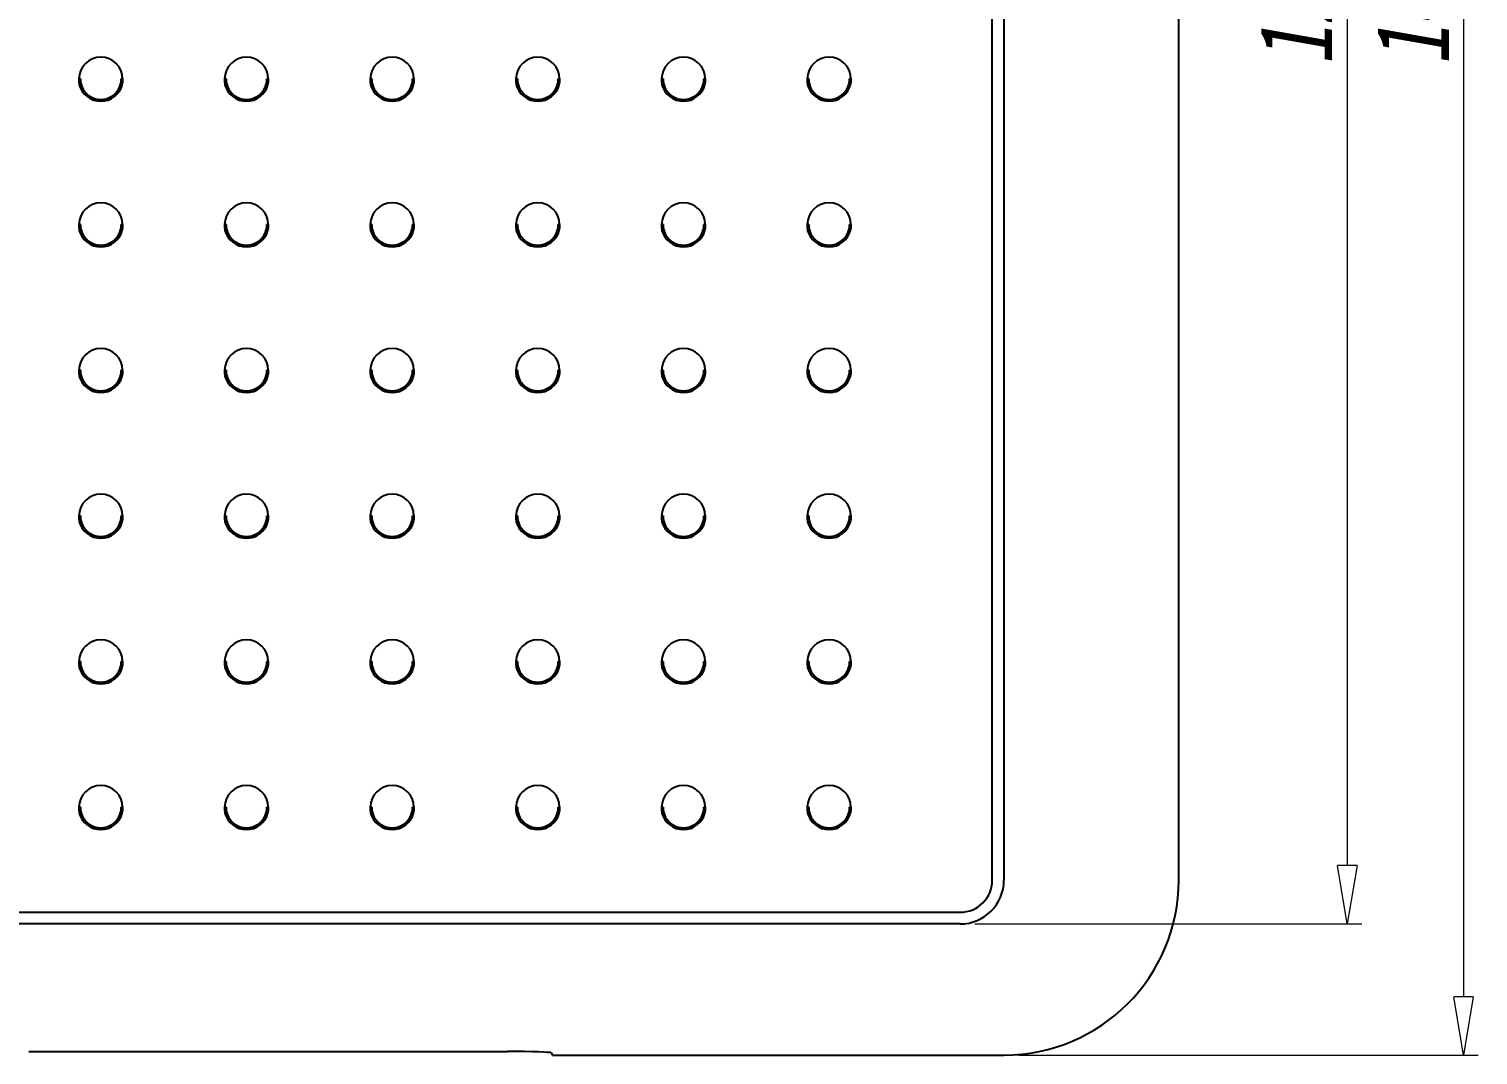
# Model space of a CAD drawing. Header units: millimetres. Extents: x 2151 to 2806, y 681 to 1136.
# Drawn here: x 2346.6 to 2446, y 954.4 to 1024.8 of the extents above; entities that cross this region are included whole.
import ezdxf

# ---------------------------------------------------------------- set-up
doc = ezdxf.new("R2010")
doc.units = ezdxf.units.MM
doc.layers.add('dim', color=82, linetype='Continuous', lineweight=9)
doc.styles.add('wuwei', font='SimSun.ttf', dxfattribs={"width": 0.8, "oblique": 10})
doc.dimstyles.new('wuwei', dxfattribs={"dimscale": 2, "dimtxt": 2.5, "dimasz": 1.5, "dimexe": 0.3, "dimexo": 0.3, "dimgap": 0.5, "dimtad": 1, "dimdsep": 46, "dimtxsty": 'wuwei', "dimblk": 'CLOSEDBLANK', "dimcen": 0, "dimclrd": 42, "dimclre": 40, "dimclrt": 74, "dimazin": 2, "dimtfac": 1, "dimtofl": 0, "dimtmove": 0, "dimatfit": 3, "dimfxl": 0, "dimlwd": 5, "dimlwe": 5, "dimarcsym": 0})

# ---------------------------------------------------------------- blocks, each defined once
blk = doc.blocks.new('_ClosedBlank')
at = {"color": 0, "linetype": 'ByBlock', "lineweight": -2}
for p, q in [((-1, 0.167), (0, 0)), ((-1, 0.167), (-1, -0.167)), ((0, 0), (-1, -0.167))]:
    blk.add_line(p, q, dxfattribs=at)
blk = doc.blocks.new('*D21')
at = {"layer": 'Defpoints', "color": 0}
for p in [(2413.494, 1098.39), (2413.502, 954.39), (2445.044, 954.39)]:
    blk.add_point(p, dxfattribs=at)
at = {"layer": 'dim', "color": 40, "lineweight": 5}
for p, q in [((2414.494, 1098.39), (2446.043, 1098.39)), ((2414.501, 954.39), (2446.043, 954.39))]:
    blk.add_line(p, q, dxfattribs=at)
at = {"layer": 'dim', "color": 42, "lineweight": 5}
blk.add_line((2445.044, 1094.39), (2445.044, 958.39), dxfattribs=at)
at = {"layer": 'dim', "color": 42, "lineweight": 5, "xscale": 4, "yscale": 4, "zscale": 4}
for p, rotation in [((2445.044, 1098.39), 90), ((2445.044, 954.39), 270)]:
    blk.add_blockref('_ClosedBlank', p, dxfattribs=dict(at, rotation=rotation))
at = {"layer": 'dim', "color": 74, "insert": (2441.544, 1026.39), "char_height": 5, "attachment_point": 5, "rotation": 90, "style": 'wuwei'}
blk.add_mtext('144', dxfattribs=at)
blk = doc.blocks.new('*D22')
at = {"layer": 'Defpoints', "color": 0}
for p in [(2410.494, 1089.39), (2410.494, 963.39), (2437.071, 963.39)]:
    blk.add_point(p, dxfattribs=at)
at = {"layer": 'dim', "color": 40, "lineweight": 5}
for p, q in [((2411.494, 1089.39), (2438.07, 1089.39)), ((2411.494, 963.39), (2438.07, 963.39))]:
    blk.add_line(p, q, dxfattribs=at)
at = {"layer": 'dim', "color": 42, "lineweight": 5}
blk.add_line((2437.071, 1085.39), (2437.071, 967.39), dxfattribs=at)
at = {"layer": 'dim', "color": 42, "lineweight": 5, "xscale": 4, "yscale": 4, "zscale": 4}
for p, rotation in [((2437.071, 1089.39), 90), ((2437.071, 963.39), 270)]:
    blk.add_blockref('_ClosedBlank', p, dxfattribs=dict(at, rotation=rotation))
at = {"layer": 'dim', "color": 74, "insert": (2433.571, 1026.39), "char_height": 5, "attachment_point": 5, "rotation": 90, "style": 'wuwei'}
blk.add_mtext('126', dxfattribs=at)

msp = doc.modelspace()

# ---------------------------------------------------------------- linework, layer by layer
at = {"color": 7, "linetype": 'Continuous'}
for p, q in [((2412.694, 966.39), (2412.694, 1086.39)), ((2413.494, 1086.39), (2413.494, 966.39)), ((2425.494, 966.382), (2425.494, 1086.397)), ((2350.095, 1021.414), (2349.995, 1021.414)), ((2350.064, 1021.39), (2350.064, 1020.903)), ((2350.126, 1021.003), (2350.126, 1020.766)), ((2352.994, 1021.414), (2352.894, 1021.414)), ((2353, 1021.409), (2353.005, 1021.403)), ((2360.095, 1021.414), (2359.995, 1021.414)), ((2360.064, 1021.39), (2360.064, 1020.903)), ((2360.126, 1021.003), (2360.126, 1020.766)), ((2362.994, 1021.414), (2362.894, 1021.414)), ((2363, 1021.409), (2363.005, 1021.403)), ((2370.095, 1021.414), (2369.995, 1021.414)), ((2370.064, 1021.39), (2370.064, 1020.903)), ((2370.126, 1021.003), (2370.126, 1020.766)), ((2372.994, 1021.414), (2372.894, 1021.414)), ((2373, 1021.409), (2373.005, 1021.403)), ((2380.095, 1021.414), (2379.995, 1021.414)), ((2380.064, 1021.39), (2380.064, 1020.903)), ((2380.126, 1021.003), (2380.126, 1020.766)), ((2382.994, 1021.414), (2382.894, 1021.414)), ((2383, 1021.409), (2383.005, 1021.403)), ((2390.095, 1021.414), (2389.995, 1021.414)), ((2392.994, 1021.414), (2392.894, 1021.414)), ((2393, 1021.409), (2393.005, 1021.403)), ((2400.095, 1021.414), (2399.995, 1021.414)), ((2402.994, 1021.414), (2402.894, 1021.414)), ((2403, 1021.409), (2403.005, 1021.403)), ((2351.093, 1020.068), (2351.093, 1019.932)), ((2351.494, 1020.025), (2351.494, 1019.865)), ((2361.093, 1020.068), (2361.093, 1019.932)), ((2361.494, 1020.025), (2361.494, 1019.865)), ((2371.093, 1020.068), (2371.093, 1019.932)), ((2371.494, 1020.025), (2371.494, 1019.865)), ((2381.093, 1020.068), (2381.093, 1019.932)), ((2381.494, 1020.025), (2381.494, 1019.865)), ((2350.095, 1011.414), (2349.995, 1011.414)), ((2350.064, 1011.39), (2350.064, 1010.903)), ((2350.126, 1011.003), (2350.126, 1010.766)), ((2352.994, 1011.414), (2352.894, 1011.414)), ((2353, 1011.409), (2353.005, 1011.403)), ((2360.095, 1011.414), (2359.995, 1011.414)), ((2360.064, 1011.39), (2360.064, 1010.903)), ((2360.126, 1011.003), (2360.126, 1010.766)), ((2362.994, 1011.414), (2362.894, 1011.414)), ((2363, 1011.409), (2363.005, 1011.403)), ((2370.095, 1011.414), (2369.995, 1011.414)), ((2370.064, 1011.39), (2370.064, 1010.903)), ((2370.126, 1011.003), (2370.126, 1010.766)), ((2372.994, 1011.414), (2372.894, 1011.414)), ((2373, 1011.409), (2373.005, 1011.403)), ((2380.095, 1011.414), (2379.995, 1011.414)), ((2380.064, 1011.39), (2380.064, 1010.903)), ((2380.126, 1011.003), (2380.126, 1010.766)), ((2382.994, 1011.414), (2382.894, 1011.414)), ((2383, 1011.409), (2383.005, 1011.403)), ((2390.095, 1011.414), (2389.995, 1011.414)), ((2392.994, 1011.414), (2392.894, 1011.414)), ((2393, 1011.409), (2393.005, 1011.403)), ((2400.095, 1011.414), (2399.995, 1011.414)), ((2402.994, 1011.414), (2402.894, 1011.414)), ((2403, 1011.409), (2403.005, 1011.403)), ((2351.093, 1010.068), (2351.093, 1009.932)), ((2351.494, 1010.025), (2351.494, 1009.865)), ((2361.093, 1010.068), (2361.093, 1009.932)), ((2361.494, 1010.025), (2361.494, 1009.865)), ((2371.093, 1010.068), (2371.093, 1009.932)), ((2371.494, 1010.025), (2371.494, 1009.865)), ((2381.093, 1010.068), (2381.093, 1009.932)), ((2381.494, 1010.025), (2381.494, 1009.865)), ((2350.095, 1001.414), (2349.995, 1001.414)), ((2350.064, 1001.39), (2350.064, 1000.903)), ((2350.126, 1001.003), (2350.126, 1000.766)), ((2352.994, 1001.414), (2352.894, 1001.414)), ((2353, 1001.409), (2353.005, 1001.403)), ((2360.095, 1001.414), (2359.995, 1001.414)), ((2360.064, 1001.39), (2360.064, 1000.903)), ((2360.126, 1001.003), (2360.126, 1000.766)), ((2362.994, 1001.414), (2362.894, 1001.414)), ((2363, 1001.409), (2363.005, 1001.403)), ((2370.095, 1001.414), (2369.995, 1001.414)), ((2370.064, 1001.39), (2370.064, 1000.903)), ((2370.126, 1001.003), (2370.126, 1000.766)), ((2372.994, 1001.414), (2372.894, 1001.414)), ((2373, 1001.409), (2373.005, 1001.403)), ((2380.095, 1001.414), (2379.995, 1001.414)), ((2380.064, 1001.39), (2380.064, 1000.903)), ((2380.126, 1001.003), (2380.126, 1000.766)), ((2382.994, 1001.414), (2382.894, 1001.414)), ((2383, 1001.409), (2383.005, 1001.403)), ((2390.095, 1001.414), (2389.995, 1001.414)), ((2392.994, 1001.414), (2392.894, 1001.414)), ((2393, 1001.409), (2393.005, 1001.403)), ((2400.095, 1001.414), (2399.995, 1001.414)), ((2402.994, 1001.414), (2402.894, 1001.414)), ((2403, 1001.409), (2403.005, 1001.403)), ((2351.093, 1000.068), (2351.093, 999.932)), ((2351.494, 1000.025), (2351.494, 999.865)), ((2361.093, 1000.068), (2361.093, 999.932)), ((2361.494, 1000.025), (2361.494, 999.865)), ((2371.093, 1000.068), (2371.093, 999.932)), ((2371.494, 1000.025), (2371.494, 999.865)), ((2381.093, 1000.068), (2381.093, 999.932)), ((2381.494, 1000.025), (2381.494, 999.865)), ((2350.095, 991.414), (2349.995, 991.414)), ((2350.064, 991.39), (2350.064, 990.903)), ((2350.126, 991.003), (2350.126, 990.766)), ((2352.994, 991.414), (2352.894, 991.414)), ((2353, 991.409), (2353.005, 991.403)), ((2360.095, 991.414), (2359.995, 991.414)), ((2360.064, 991.39), (2360.064, 990.903)), ((2360.126, 991.003), (2360.126, 990.766)), ((2362.994, 991.414), (2362.894, 991.414)), ((2363, 991.409), (2363.005, 991.403)), ((2370.095, 991.414), (2369.995, 991.414)), ((2370.064, 991.39), (2370.064, 990.903)), ((2370.126, 991.003), (2370.126, 990.766)), ((2372.994, 991.414), (2372.894, 991.414)), ((2373, 991.409), (2373.005, 991.403)), ((2380.095, 991.414), (2379.995, 991.414)), ((2380.064, 991.39), (2380.064, 990.903)), ((2380.126, 991.003), (2380.126, 990.766)), ((2382.994, 991.414), (2382.894, 991.414)), ((2383, 991.409), (2383.005, 991.403)), ((2390.095, 991.414), (2389.995, 991.414)), ((2392.994, 991.414), (2392.894, 991.414)), ((2393, 991.409), (2393.005, 991.403)), ((2400.095, 991.414), (2399.995, 991.414)), ((2402.994, 991.414), (2402.894, 991.414)), ((2403, 991.409), (2403.005, 991.403)), ((2351.093, 990.068), (2351.093, 989.932)), ((2351.494, 990.025), (2351.494, 989.865)), ((2361.093, 990.068), (2361.093, 989.932)), ((2361.494, 990.025), (2361.494, 989.865)), ((2371.093, 990.068), (2371.093, 989.932)), ((2371.494, 990.025), (2371.494, 989.865)), ((2381.093, 990.068), (2381.093, 989.932)), ((2381.494, 990.025), (2381.494, 989.865)), ((2350.095, 981.414), (2349.995, 981.414)), ((2350.064, 981.39), (2350.064, 980.903)), ((2350.126, 981.003), (2350.126, 980.766)), ((2352.994, 981.414), (2352.894, 981.414)), ((2353, 981.409), (2353.005, 981.403)), ((2360.095, 981.414), (2359.995, 981.414)), ((2360.064, 981.39), (2360.064, 980.903)), ((2360.126, 981.003), (2360.126, 980.766)), ((2362.994, 981.414), (2362.894, 981.414)), ((2363, 981.409), (2363.005, 981.403)), ((2370.095, 981.414), (2369.995, 981.414)), ((2370.064, 981.39), (2370.064, 980.903)), ((2370.126, 981.003), (2370.126, 980.766)), ((2372.994, 981.414), (2372.894, 981.414)), ((2373, 981.409), (2373.005, 981.403)), ((2380.095, 981.414), (2379.995, 981.414)), ((2380.064, 981.39), (2380.064, 980.903)), ((2380.126, 981.003), (2380.126, 980.766)), ((2382.994, 981.414), (2382.894, 981.414)), ((2383, 981.409), (2383.005, 981.403)), ((2390.095, 981.414), (2389.995, 981.414)), ((2392.994, 981.414), (2392.894, 981.414)), ((2393, 981.409), (2393.005, 981.403)), ((2400.095, 981.414), (2399.995, 981.414)), ((2402.994, 981.414), (2402.894, 981.414)), ((2403, 981.409), (2403.005, 981.403)), ((2351.093, 980.068), (2351.093, 979.932)), ((2351.494, 980.025), (2351.494, 979.865)), ((2361.093, 980.068), (2361.093, 979.932)), ((2361.494, 980.025), (2361.494, 979.865)), ((2371.093, 980.068), (2371.093, 979.932)), ((2371.494, 980.025), (2371.494, 979.865)), ((2381.093, 980.068), (2381.093, 979.932)), ((2381.494, 980.025), (2381.494, 979.865)), ((2350.095, 971.414), (2349.995, 971.414)), ((2352.994, 971.414), (2352.894, 971.414)), ((2353, 971.409), (2353.005, 971.403)), ((2360.095, 971.414), (2359.995, 971.414)), ((2360.02, 971.24), (2360.095, 971.24)), ((2362.994, 971.414), (2362.894, 971.414)), ((2362.894, 971.24), (2362.969, 971.24)), ((2363, 971.409), (2363.005, 971.403)), ((2370.095, 971.414), (2369.995, 971.414)), ((2370.02, 971.24), (2370.095, 971.24)), ((2372.994, 971.414), (2372.894, 971.414)), ((2372.894, 971.24), (2372.969, 971.24)), ((2373, 971.409), (2373.005, 971.403)), ((2380.095, 971.414), (2379.995, 971.414)), ((2382.994, 971.414), (2382.894, 971.414)), ((2383, 971.409), (2383.005, 971.403)), ((2390.095, 971.414), (2389.995, 971.414)), ((2392.994, 971.414), (2392.894, 971.414)), ((2393, 971.409), (2393.005, 971.403)), ((2400.095, 971.414), (2399.995, 971.414)), ((2402.994, 971.414), (2402.894, 971.414)), ((2403, 971.409), (2403.005, 971.403)), ((2361, 969.948), (2361.989, 969.948)), ((2371, 969.948), (2371.989, 969.948)), ((2222.494, 964.19), (2410.494, 964.19)), ((2410.494, 963.39), (2222.494, 963.39)), ((2346.565, 954.634), (2379.424, 954.634)), ((2382.424, 954.531), (2382.494, 954.39)), ((2382.494, 954.39), (2413.502, 954.39))]:
    msp.add_line(p, q, dxfattribs=at)
for centre, radius, start, end in [((2351.494, 1021.39), 1.5, 0.93375, 179.06625), ((2361.494, 1021.39), 1.5, 0.93375, 179.06625), ((2371.494, 1021.39), 1.5, 0.93375, 179.06625), ((2381.494, 1021.39), 1.5, 0.93375, 179.06625), ((2391.494, 1021.39), 1.5, 0.93375, 179.06625), ((2401.494, 1021.39), 1.5, 0.93375, 179.06625), ((2351.295, 1021.339), 1.319, 187.31203, 194.7472), ((2351.494, 1021.39), 1.524, 194.67807, 345.32193), ((2351.494, 1021.39), 1.4, 178.99954, 1.00046), ((2361.295, 1021.339), 1.319, 187.31203, 194.7472), ((2361.494, 1021.39), 1.524, 194.67807, 345.32193), ((2361.494, 1021.39), 1.4, 178.99954, 1.00046), ((2371.295, 1021.339), 1.319, 187.31203, 194.7472), ((2371.494, 1021.39), 1.524, 194.67807, 345.32193), ((2371.494, 1021.39), 1.4, 178.99954, 1.00046), ((2381.295, 1021.339), 1.319, 187.31203, 194.7472), ((2381.494, 1021.39), 1.524, 194.67807, 345.32193), ((2381.494, 1021.39), 1.4, 178.99954, 1.00046), ((2391.295, 1021.339), 1.319, 187.31203, 194.7472), ((2391.494, 1021.39), 1.524, 194.67807, 345.32193), ((2391.494, 1021.39), 1.4, 178.99954, 1.00046), ((2401.295, 1021.339), 1.319, 187.31203, 194.7472), ((2405.085, 1019.091), 5.444, 156.55271, 159.32166), ((2405.075, 1019.095), 5.38, 159.34591, 160.01614), ((2401.494, 1021.39), 1.524, 194.67807, 345.32193), ((2405.078, 1019.094), 5.384, 157.34385, 159.34576), ((2401.494, 1021.39), 1.4, 178.99954, 1.00046), ((2405.051, 1019.103), 5.051, 161.38909, 163.37186), ((2351.494, 1011.39), 1.5, 0.93375, 179.06625), ((2361.494, 1011.39), 1.5, 0.93375, 179.06625), ((2371.494, 1011.39), 1.5, 0.93375, 179.06625), ((2381.494, 1011.39), 1.5, 0.93375, 179.06625), ((2391.494, 1011.39), 1.5, 0.93375, 179.06625), ((2401.494, 1011.39), 1.5, 0.93375, 179.06625), ((2351.295, 1011.339), 1.319, 187.31203, 194.7472), ((2351.494, 1011.39), 1.524, 194.67807, 345.32193), ((2351.494, 1011.39), 1.4, 178.99954, 1.00046), ((2361.295, 1011.339), 1.319, 187.31203, 194.7472), ((2361.494, 1011.39), 1.524, 194.67807, 345.32193), ((2361.494, 1011.39), 1.4, 178.99954, 1.00046), ((2371.295, 1011.339), 1.319, 187.31203, 194.7472), ((2371.494, 1011.39), 1.524, 194.67807, 345.32193), ((2371.494, 1011.39), 1.4, 178.99954, 1.00046), ((2381.295, 1011.339), 1.319, 187.31203, 194.7472), ((2381.494, 1011.39), 1.524, 194.67807, 345.32193), ((2381.494, 1011.39), 1.4, 178.99954, 1.00046), ((2391.295, 1011.339), 1.319, 187.31203, 194.7472), ((2391.494, 1011.39), 1.524, 194.67807, 345.32193), ((2391.494, 1011.39), 1.4, 178.99954, 1.00046), ((2401.295, 1011.339), 1.319, 187.31203, 194.7472), ((2401.494, 1011.39), 1.524, 194.67807, 345.32193), ((2401.494, 1011.39), 1.4, 178.99954, 1.00046), ((2351.494, 1001.39), 1.5, 0.93375, 179.06625), ((2361.494, 1001.39), 1.5, 0.93375, 179.06625), ((2371.494, 1001.39), 1.5, 0.93375, 179.06625), ((2381.494, 1001.39), 1.5, 0.93375, 179.06625), ((2391.494, 1001.39), 1.5, 0.93375, 179.06625), ((2401.494, 1001.39), 1.5, 0.93375, 179.06625), ((2351.295, 1001.339), 1.319, 187.31203, 194.7472), ((2351.494, 1001.39), 1.524, 194.67807, 345.32193), ((2351.494, 1001.39), 1.4, 178.99954, 1.00046), ((2361.295, 1001.339), 1.319, 187.31203, 194.7472), ((2361.494, 1001.39), 1.524, 194.67807, 345.32193), ((2361.494, 1001.39), 1.4, 178.99954, 1.00046), ((2371.295, 1001.339), 1.319, 187.31203, 194.7472), ((2371.494, 1001.39), 1.524, 194.67807, 345.32193), ((2371.494, 1001.39), 1.4, 178.99954, 1.00046), ((2381.295, 1001.339), 1.319, 187.31203, 194.7472), ((2381.494, 1001.39), 1.524, 194.67807, 345.32193), ((2381.494, 1001.39), 1.4, 178.99954, 1.00046), ((2391.295, 1001.339), 1.319, 187.31203, 194.7472), ((2391.494, 1001.39), 1.524, 194.67807, 345.32193), ((2391.494, 1001.39), 1.4, 178.99954, 1.00046), ((2401.295, 1001.339), 1.319, 187.31203, 194.7472), ((2401.494, 1001.39), 1.524, 194.67807, 345.32193), ((2401.494, 1001.39), 1.4, 178.99954, 1.00046), ((2351.494, 991.39), 1.5, 0.93375, 179.06625), ((2361.494, 991.39), 1.5, 0.93375, 179.06625), ((2371.494, 991.39), 1.5, 0.93375, 179.06625), ((2381.494, 991.39), 1.5, 0.93375, 179.06625), ((2391.494, 991.39), 1.5, 0.93375, 179.06625), ((2401.494, 991.39), 1.5, 0.93375, 179.06625), ((2351.295, 991.339), 1.319, 187.31203, 194.7472), ((2351.494, 991.39), 1.524, 194.67807, 345.32193), ((2351.494, 991.39), 1.4, 178.99954, 1.00046), ((2361.295, 991.339), 1.319, 187.31203, 194.7472), ((2361.494, 991.39), 1.524, 194.67807, 345.32193), ((2361.494, 991.39), 1.4, 178.99954, 1.00046), ((2371.295, 991.339), 1.319, 187.31203, 194.7472), ((2371.494, 991.39), 1.524, 194.67807, 345.32193), ((2371.494, 991.39), 1.4, 178.99954, 1.00046), ((2381.295, 991.339), 1.319, 187.31203, 194.7472), ((2381.494, 991.39), 1.524, 194.67807, 345.32193), ((2381.494, 991.39), 1.4, 178.99954, 1.00046), ((2391.295, 991.339), 1.319, 187.31203, 194.7472), ((2391.494, 991.39), 1.524, 194.67807, 345.32193), ((2391.494, 991.39), 1.4, 178.99954, 1.00046), ((2401.295, 991.339), 1.319, 187.31203, 194.7472), ((2401.494, 991.39), 1.524, 194.67807, 345.32193), ((2401.494, 991.39), 1.4, 178.99954, 1.00046), ((2351.494, 981.39), 1.5, 0.93375, 179.06625), ((2361.494, 981.39), 1.5, 0.93375, 179.06625), ((2371.494, 981.39), 1.5, 0.93375, 179.06625), ((2381.494, 981.39), 1.5, 0.93375, 179.06625), ((2391.494, 981.39), 1.5, 0.93375, 179.06625), ((2401.494, 981.39), 1.5, 0.93375, 179.06625), ((2351.295, 981.339), 1.319, 187.31203, 194.7472), ((2351.494, 981.39), 1.524, 194.67807, 345.32193), ((2351.494, 981.39), 1.4, 178.99954, 1.00046), ((2361.295, 981.339), 1.319, 187.31203, 194.7472), ((2361.494, 981.39), 1.524, 194.67807, 345.32193), ((2361.494, 981.39), 1.4, 178.99954, 1.00046), ((2371.295, 981.339), 1.319, 187.31203, 194.7472), ((2371.494, 981.39), 1.524, 194.67807, 345.32193), ((2371.494, 981.39), 1.4, 178.99954, 1.00046), ((2381.295, 981.339), 1.319, 187.31203, 194.7472), ((2381.494, 981.39), 1.524, 194.67807, 345.32193), ((2381.494, 981.39), 1.4, 178.99954, 1.00046), ((2391.295, 981.339), 1.319, 187.31203, 194.7472), ((2391.494, 981.39), 1.524, 194.67807, 345.32193), ((2391.494, 981.39), 1.4, 178.99954, 1.00046), ((2401.295, 981.339), 1.319, 187.31203, 194.7472), ((2401.494, 981.39), 1.524, 194.67807, 345.32193), ((2401.494, 981.39), 1.4, 178.99954, 1.00046), ((2351.494, 971.39), 1.5, 0.93375, 179.06625), ((2361.494, 971.39), 1.5, 0.93375, 179.06625), ((2371.494, 971.39), 1.5, 0.93375, 179.06625), ((2381.494, 971.39), 1.5, 0.93375, 179.06625), ((2391.494, 971.39), 1.5, 0.93375, 179.06625), ((2401.494, 971.39), 1.5, 0.93375, 179.06625), ((2351.295, 971.339), 1.319, 187.31203, 194.7472), ((2351.494, 971.39), 1.524, 194.67807, 345.32193), ((2351.494, 971.39), 1.4, 178.99954, 1.00046), ((2361.295, 971.339), 1.319, 187.31203, 194.7472), ((2361.494, 971.39), 1.524, 194.67807, 345.32193), ((2361.494, 971.39), 1.4, 178.99954, 1.00046), ((2371.295, 971.339), 1.319, 187.31203, 194.7472), ((2371.494, 971.39), 1.524, 194.67807, 345.32193), ((2371.494, 971.39), 1.4, 178.99954, 1.00046), ((2381.295, 971.339), 1.319, 187.31203, 194.7472), ((2381.494, 971.39), 1.524, 194.67807, 345.32193), ((2381.494, 971.39), 1.4, 178.99954, 1.00046), ((2391.295, 971.339), 1.319, 187.31203, 194.7472), ((2391.494, 971.39), 1.524, 194.67807, 345.32193), ((2391.494, 971.39), 1.4, 178.99954, 1.00046), ((2401.295, 971.339), 1.319, 187.31203, 194.7472), ((2401.494, 971.39), 1.524, 194.67807, 345.32193), ((2401.494, 971.39), 1.4, 178.99954, 1.00046), ((2410.494, 966.39), 2.2, 270, 0), ((2410.494, 966.39), 3, 270, 0)]:
    msp.add_arc(centre, radius, start, end, dxfattribs=at)
for centre, major_axis, ratio, start_param, end_param in [((2413.487, 966.397), (8.496, -8.496), 0.998783, -0.784789, 0.784789), ((2379.424, 954.529), (3, 0), 0.034921, 0.017453, 1.570796)]:
    msp.add_ellipse(centre, major_axis=major_axis, ratio=ratio, start_param=start_param, end_param=end_param, dxfattribs=at)
for points, start_tangent, end_tangent in [([(2349.98, 1021.39), (2349.977, 1021.309), (2349.987, 1021.171)], (-0.12877, -0.991674), (0.125954, -0.992036)), ([(2349.981, 1021.399), (2349.98, 1021.39)], (-0.256012, -0.966674), (-0.12877, -0.991674)), ([(2349.984, 1021.403), (2349.981, 1021.399)], (-0.710254, -0.703945), (-0.256012, -0.966674)), ([(2352.969, 1021.003), (2353.002, 1021.171), (2353.012, 1021.309), (2353.009, 1021.39)], (0.253388, 0.967365), (-0.12877, 0.991674)), ([(2353.009, 1021.39), (2353.007, 1021.399), (2353.005, 1021.4)], (-0.12877, 0.991674), (-0.964125, 0.265448)), ([(2359.98, 1021.39), (2359.977, 1021.309), (2359.987, 1021.171)], (-0.12877, -0.991674), (0.125954, -0.992036)), ([(2359.981, 1021.399), (2359.98, 1021.39)], (-0.256012, -0.966674), (-0.12877, -0.991674)), ([(2359.984, 1021.403), (2359.981, 1021.399)], (-0.710254, -0.703945), (-0.256012, -0.966674)), ([(2362.969, 1021.003), (2363.002, 1021.171), (2363.012, 1021.309), (2363.009, 1021.39)], (0.253388, 0.967365), (-0.12877, 0.991674)), ([(2363.009, 1021.39), (2363.007, 1021.399), (2363.005, 1021.4)], (-0.12877, 0.991674), (-0.964125, 0.265448)), ([(2369.98, 1021.39), (2369.977, 1021.309), (2369.987, 1021.171)], (-0.12877, -0.991674), (0.125954, -0.992036)), ([(2369.981, 1021.399), (2369.98, 1021.39)], (-0.256012, -0.966674), (-0.12877, -0.991674)), ([(2369.984, 1021.403), (2369.981, 1021.399)], (-0.710254, -0.703945), (-0.256012, -0.966674)), ([(2372.969, 1021.003), (2373.002, 1021.171), (2373.012, 1021.309), (2373.009, 1021.39)], (0.253388, 0.967365), (-0.12877, 0.991674)), ([(2373.009, 1021.39), (2373.007, 1021.399), (2373.005, 1021.4)], (-0.12877, 0.991674), (-0.964125, 0.265448)), ([(2379.98, 1021.39), (2379.977, 1021.309), (2379.987, 1021.171)], (-0.12877, -0.991674), (0.125954, -0.992036)), ([(2379.981, 1021.399), (2379.98, 1021.39)], (-0.256012, -0.966674), (-0.12877, -0.991674)), ([(2379.984, 1021.403), (2379.981, 1021.399)], (-0.710254, -0.703945), (-0.256012, -0.966674)), ([(2382.969, 1021.003), (2383.002, 1021.171), (2383.012, 1021.309), (2383.009, 1021.39)], (0.253388, 0.967365), (-0.12877, 0.991674)), ([(2383.009, 1021.39), (2383.007, 1021.399), (2383.005, 1021.4)], (-0.12877, 0.991674), (-0.964125, 0.265448)), ([(2389.98, 1021.39), (2389.977, 1021.309), (2389.987, 1021.171)], (-0.12877, -0.991674), (0.125954, -0.992036)), ([(2389.981, 1021.399), (2389.98, 1021.39)], (-0.256012, -0.966674), (-0.12877, -0.991674)), ([(2389.984, 1021.403), (2389.981, 1021.399)], (-0.710254, -0.703945), (-0.256012, -0.966674)), ([(2392.969, 1021.003), (2393.002, 1021.171), (2393.012, 1021.309), (2393.009, 1021.39)], (0.253388, 0.967365), (-0.12877, 0.991674)), ([(2393.009, 1021.39), (2393.007, 1021.399), (2393.005, 1021.4)], (-0.12877, 0.991674), (-0.964125, 0.265448)), ([(2399.98, 1021.39), (2399.977, 1021.309), (2399.987, 1021.171)], (-0.12877, -0.991674), (0.125954, -0.992036)), ([(2399.981, 1021.399), (2399.98, 1021.39)], (-0.256012, -0.966674), (-0.12877, -0.991674)), ([(2399.984, 1021.403), (2399.981, 1021.399)], (-0.710254, -0.703945), (-0.256012, -0.966674)), ([(2402.969, 1021.003), (2403.002, 1021.171), (2403.012, 1021.309), (2403.009, 1021.39)], (0.253388, 0.967365), (-0.12877, 0.991674)), ([(2403.009, 1021.39), (2403.007, 1021.399), (2403.005, 1021.4)], (-0.12877, 0.991674), (-0.964125, 0.265448)), ([(2349.98, 1011.39), (2349.977, 1011.309), (2349.987, 1011.171)], (-0.12877, -0.991674), (0.125954, -0.992036)), ([(2349.981, 1011.399), (2349.98, 1011.39)], (-0.256012, -0.966674), (-0.12877, -0.991674)), ([(2349.984, 1011.403), (2349.981, 1011.399)], (-0.710254, -0.703945), (-0.256012, -0.966674)), ([(2352.969, 1011.003), (2353.002, 1011.171), (2353.012, 1011.309), (2353.009, 1011.39)], (0.253388, 0.967365), (-0.12877, 0.991674)), ([(2353.009, 1011.39), (2353.007, 1011.399), (2353.005, 1011.4)], (-0.12877, 0.991674), (-0.964125, 0.265448)), ([(2359.98, 1011.39), (2359.977, 1011.309), (2359.987, 1011.171)], (-0.12877, -0.991674), (0.125954, -0.992036)), ([(2359.981, 1011.399), (2359.98, 1011.39)], (-0.256012, -0.966674), (-0.12877, -0.991674)), ([(2359.984, 1011.403), (2359.981, 1011.399)], (-0.710254, -0.703945), (-0.256012, -0.966674)), ([(2362.969, 1011.003), (2363.002, 1011.171), (2363.012, 1011.309), (2363.009, 1011.39)], (0.253388, 0.967365), (-0.12877, 0.991674)), ([(2363.009, 1011.39), (2363.007, 1011.399), (2363.005, 1011.4)], (-0.12877, 0.991674), (-0.964125, 0.265448)), ([(2369.98, 1011.39), (2369.977, 1011.309), (2369.987, 1011.171)], (-0.12877, -0.991674), (0.125954, -0.992036)), ([(2369.981, 1011.399), (2369.98, 1011.39)], (-0.256012, -0.966674), (-0.12877, -0.991674)), ([(2369.984, 1011.403), (2369.981, 1011.399)], (-0.710254, -0.703945), (-0.256012, -0.966674)), ([(2372.969, 1011.003), (2373.002, 1011.171), (2373.012, 1011.309), (2373.009, 1011.39)], (0.253388, 0.967365), (-0.12877, 0.991674)), ([(2373.009, 1011.39), (2373.007, 1011.399), (2373.005, 1011.4)], (-0.12877, 0.991674), (-0.964125, 0.265448)), ([(2379.98, 1011.39), (2379.977, 1011.309), (2379.987, 1011.171)], (-0.12877, -0.991674), (0.125954, -0.992036)), ([(2379.981, 1011.399), (2379.98, 1011.39)], (-0.256012, -0.966674), (-0.12877, -0.991674)), ([(2379.984, 1011.403), (2379.981, 1011.399)], (-0.710254, -0.703945), (-0.256012, -0.966674)), ([(2382.969, 1011.003), (2383.002, 1011.171), (2383.012, 1011.309), (2383.009, 1011.39)], (0.253388, 0.967365), (-0.12877, 0.991674)), ([(2383.009, 1011.39), (2383.007, 1011.399), (2383.005, 1011.4)], (-0.12877, 0.991674), (-0.964125, 0.265448)), ([(2389.98, 1011.39), (2389.977, 1011.309), (2389.987, 1011.171)], (-0.12877, -0.991674), (0.125954, -0.992036)), ([(2389.981, 1011.399), (2389.98, 1011.39)], (-0.256012, -0.966674), (-0.12877, -0.991674)), ([(2389.984, 1011.403), (2389.981, 1011.399)], (-0.710254, -0.703945), (-0.256012, -0.966674)), ([(2392.969, 1011.003), (2393.002, 1011.171), (2393.012, 1011.309), (2393.009, 1011.39)], (0.253388, 0.967365), (-0.12877, 0.991674)), ([(2393.009, 1011.39), (2393.007, 1011.399), (2393.005, 1011.4)], (-0.12877, 0.991674), (-0.964125, 0.265448)), ([(2399.98, 1011.39), (2399.977, 1011.309), (2399.987, 1011.171)], (-0.12877, -0.991674), (0.125954, -0.992036)), ([(2399.981, 1011.399), (2399.98, 1011.39)], (-0.256012, -0.966674), (-0.12877, -0.991674)), ([(2399.984, 1011.403), (2399.981, 1011.399)], (-0.710254, -0.703945), (-0.256012, -0.966674)), ([(2402.969, 1011.003), (2403.002, 1011.171), (2403.012, 1011.309), (2403.009, 1011.39)], (0.253388, 0.967365), (-0.12877, 0.991674)), ([(2403.009, 1011.39), (2403.007, 1011.399), (2403.005, 1011.4)], (-0.12877, 0.991674), (-0.964125, 0.265448)), ([(2349.98, 1001.39), (2349.977, 1001.309), (2349.987, 1001.171)], (-0.12877, -0.991674), (0.125954, -0.992036)), ([(2349.981, 1001.399), (2349.98, 1001.39)], (-0.256012, -0.966674), (-0.12877, -0.991674)), ([(2349.984, 1001.403), (2349.981, 1001.399)], (-0.710254, -0.703945), (-0.256012, -0.966674)), ([(2352.969, 1001.003), (2353.002, 1001.171), (2353.012, 1001.309), (2353.009, 1001.39)], (0.253388, 0.967365), (-0.12877, 0.991674)), ([(2353.009, 1001.39), (2353.007, 1001.399), (2353.005, 1001.4)], (-0.12877, 0.991674), (-0.964125, 0.265448)), ([(2359.98, 1001.39), (2359.977, 1001.309), (2359.987, 1001.171)], (-0.12877, -0.991674), (0.125954, -0.992036)), ([(2359.981, 1001.399), (2359.98, 1001.39)], (-0.256012, -0.966674), (-0.12877, -0.991674)), ([(2359.984, 1001.403), (2359.981, 1001.399)], (-0.710254, -0.703945), (-0.256012, -0.966674)), ([(2362.969, 1001.003), (2363.002, 1001.171), (2363.012, 1001.309), (2363.009, 1001.39)], (0.253388, 0.967365), (-0.12877, 0.991674)), ([(2363.009, 1001.39), (2363.007, 1001.399), (2363.005, 1001.4)], (-0.12877, 0.991674), (-0.964125, 0.265448)), ([(2369.98, 1001.39), (2369.977, 1001.309), (2369.987, 1001.171)], (-0.12877, -0.991674), (0.125954, -0.992036)), ([(2369.981, 1001.399), (2369.98, 1001.39)], (-0.256012, -0.966674), (-0.12877, -0.991674)), ([(2369.984, 1001.403), (2369.981, 1001.399)], (-0.710254, -0.703945), (-0.256012, -0.966674)), ([(2372.969, 1001.003), (2373.002, 1001.171), (2373.012, 1001.309), (2373.009, 1001.39)], (0.253388, 0.967365), (-0.12877, 0.991674)), ([(2373.009, 1001.39), (2373.007, 1001.399), (2373.005, 1001.4)], (-0.12877, 0.991674), (-0.964125, 0.265448)), ([(2379.98, 1001.39), (2379.977, 1001.309), (2379.987, 1001.171)], (-0.12877, -0.991674), (0.125954, -0.992036)), ([(2379.981, 1001.399), (2379.98, 1001.39)], (-0.256012, -0.966674), (-0.12877, -0.991674)), ([(2379.984, 1001.403), (2379.981, 1001.399)], (-0.710254, -0.703945), (-0.256012, -0.966674)), ([(2382.969, 1001.003), (2383.002, 1001.171), (2383.012, 1001.309), (2383.009, 1001.39)], (0.253388, 0.967365), (-0.12877, 0.991674)), ([(2383.009, 1001.39), (2383.007, 1001.399), (2383.005, 1001.4)], (-0.12877, 0.991674), (-0.964125, 0.265448)), ([(2389.98, 1001.39), (2389.977, 1001.309), (2389.987, 1001.171)], (-0.12877, -0.991674), (0.125954, -0.992036)), ([(2389.981, 1001.399), (2389.98, 1001.39)], (-0.256012, -0.966674), (-0.12877, -0.991674)), ([(2389.984, 1001.403), (2389.981, 1001.399)], (-0.710254, -0.703945), (-0.256012, -0.966674)), ([(2392.969, 1001.003), (2393.002, 1001.171), (2393.012, 1001.309), (2393.009, 1001.39)], (0.253388, 0.967365), (-0.12877, 0.991674)), ([(2393.009, 1001.39), (2393.007, 1001.399), (2393.005, 1001.4)], (-0.12877, 0.991674), (-0.964125, 0.265448)), ([(2399.98, 1001.39), (2399.977, 1001.309), (2399.987, 1001.171)], (-0.12877, -0.991674), (0.125954, -0.992036)), ([(2399.981, 1001.399), (2399.98, 1001.39)], (-0.256012, -0.966674), (-0.12877, -0.991674)), ([(2399.984, 1001.403), (2399.981, 1001.399)], (-0.710254, -0.703945), (-0.256012, -0.966674)), ([(2402.969, 1001.003), (2403.002, 1001.171), (2403.012, 1001.309), (2403.009, 1001.39)], (0.253388, 0.967365), (-0.12877, 0.991674)), ([(2403.009, 1001.39), (2403.007, 1001.399), (2403.005, 1001.4)], (-0.12877, 0.991674), (-0.964125, 0.265448)), ([(2349.98, 991.39), (2349.977, 991.309), (2349.987, 991.171)], (-0.12877, -0.991674), (0.125954, -0.992036)), ([(2349.981, 991.399), (2349.98, 991.39)], (-0.256012, -0.966674), (-0.12877, -0.991674)), ([(2349.984, 991.403), (2349.981, 991.399)], (-0.710254, -0.703945), (-0.256012, -0.966674)), ([(2352.969, 991.003), (2353.002, 991.171), (2353.012, 991.309), (2353.009, 991.39)], (0.253388, 0.967365), (-0.12877, 0.991674)), ([(2353.009, 991.39), (2353.007, 991.399), (2353.005, 991.4)], (-0.12877, 0.991674), (-0.964125, 0.265448)), ([(2359.98, 991.39), (2359.977, 991.309), (2359.987, 991.171)], (-0.12877, -0.991674), (0.125954, -0.992036)), ([(2359.981, 991.399), (2359.98, 991.39)], (-0.256012, -0.966674), (-0.12877, -0.991674)), ([(2359.984, 991.403), (2359.981, 991.399)], (-0.710254, -0.703945), (-0.256012, -0.966674)), ([(2362.969, 991.003), (2363.002, 991.171), (2363.012, 991.309), (2363.009, 991.39)], (0.253388, 0.967365), (-0.12877, 0.991674)), ([(2363.009, 991.39), (2363.007, 991.399), (2363.005, 991.4)], (-0.12877, 0.991674), (-0.964125, 0.265448)), ([(2369.98, 991.39), (2369.977, 991.309), (2369.987, 991.171)], (-0.12877, -0.991674), (0.125954, -0.992036)), ([(2369.981, 991.399), (2369.98, 991.39)], (-0.256012, -0.966674), (-0.12877, -0.991674)), ([(2369.984, 991.403), (2369.981, 991.399)], (-0.710254, -0.703945), (-0.256012, -0.966674)), ([(2372.969, 991.003), (2373.002, 991.171), (2373.012, 991.309), (2373.009, 991.39)], (0.253388, 0.967365), (-0.12877, 0.991674)), ([(2373.009, 991.39), (2373.007, 991.399), (2373.005, 991.4)], (-0.12877, 0.991674), (-0.964125, 0.265448)), ([(2379.98, 991.39), (2379.977, 991.309), (2379.987, 991.171)], (-0.12877, -0.991674), (0.125954, -0.992036)), ([(2379.981, 991.399), (2379.98, 991.39)], (-0.256012, -0.966674), (-0.12877, -0.991674)), ([(2379.984, 991.403), (2379.981, 991.399)], (-0.710254, -0.703945), (-0.256012, -0.966674)), ([(2382.969, 991.003), (2383.002, 991.171), (2383.012, 991.309), (2383.009, 991.39)], (0.253388, 0.967365), (-0.12877, 0.991674)), ([(2383.009, 991.39), (2383.007, 991.399), (2383.005, 991.4)], (-0.12877, 0.991674), (-0.964125, 0.265448)), ([(2389.98, 991.39), (2389.977, 991.309), (2389.987, 991.171)], (-0.12877, -0.991674), (0.125954, -0.992036)), ([(2389.981, 991.399), (2389.98, 991.39)], (-0.256012, -0.966674), (-0.12877, -0.991674)), ([(2389.984, 991.403), (2389.981, 991.399)], (-0.710254, -0.703945), (-0.256012, -0.966674)), ([(2392.969, 991.003), (2393.002, 991.171), (2393.012, 991.309), (2393.009, 991.39)], (0.253388, 0.967365), (-0.12877, 0.991674)), ([(2393.009, 991.39), (2393.007, 991.399), (2393.005, 991.4)], (-0.12877, 0.991674), (-0.964125, 0.265448)), ([(2399.98, 991.39), (2399.977, 991.309), (2399.987, 991.171)], (-0.12877, -0.991674), (0.125954, -0.992036)), ([(2399.981, 991.399), (2399.98, 991.39)], (-0.256012, -0.966674), (-0.12877, -0.991674)), ([(2399.984, 991.403), (2399.981, 991.399)], (-0.710254, -0.703945), (-0.256012, -0.966674)), ([(2402.969, 991.003), (2403.002, 991.171), (2403.012, 991.309), (2403.009, 991.39)], (0.253388, 0.967365), (-0.12877, 0.991674)), ([(2403.009, 991.39), (2403.007, 991.399), (2403.005, 991.4)], (-0.12877, 0.991674), (-0.964125, 0.265448)), ([(2349.98, 981.39), (2349.977, 981.309), (2349.987, 981.171)], (-0.12877, -0.991674), (0.125954, -0.992036)), ([(2349.981, 981.399), (2349.98, 981.39)], (-0.256012, -0.966674), (-0.12877, -0.991674)), ([(2349.984, 981.403), (2349.981, 981.399)], (-0.710254, -0.703945), (-0.256012, -0.966674)), ([(2352.969, 981.003), (2353.002, 981.171), (2353.012, 981.309), (2353.009, 981.39)], (0.253388, 0.967365), (-0.12877, 0.991674)), ([(2353.009, 981.39), (2353.007, 981.399), (2353.005, 981.4)], (-0.12877, 0.991674), (-0.964125, 0.265448)), ([(2359.98, 981.39), (2359.977, 981.309), (2359.987, 981.171)], (-0.12877, -0.991674), (0.125954, -0.992036)), ([(2359.981, 981.399), (2359.98, 981.39)], (-0.256012, -0.966674), (-0.12877, -0.991674)), ([(2359.984, 981.403), (2359.981, 981.399)], (-0.710254, -0.703945), (-0.256012, -0.966674)), ([(2362.969, 981.003), (2363.002, 981.171), (2363.012, 981.309), (2363.009, 981.39)], (0.253388, 0.967365), (-0.12877, 0.991674)), ([(2363.009, 981.39), (2363.007, 981.399), (2363.005, 981.4)], (-0.12877, 0.991674), (-0.964125, 0.265448)), ([(2369.98, 981.39), (2369.977, 981.309), (2369.987, 981.171)], (-0.12877, -0.991674), (0.125954, -0.992036)), ([(2369.981, 981.399), (2369.98, 981.39)], (-0.256012, -0.966674), (-0.12877, -0.991674)), ([(2369.984, 981.403), (2369.981, 981.399)], (-0.710254, -0.703945), (-0.256012, -0.966674)), ([(2372.969, 981.003), (2373.002, 981.171), (2373.012, 981.309), (2373.009, 981.39)], (0.253388, 0.967365), (-0.12877, 0.991674)), ([(2373.009, 981.39), (2373.007, 981.399), (2373.005, 981.4)], (-0.12877, 0.991674), (-0.964125, 0.265448)), ([(2379.98, 981.39), (2379.977, 981.309), (2379.987, 981.171)], (-0.12877, -0.991674), (0.125954, -0.992036)), ([(2379.981, 981.399), (2379.98, 981.39)], (-0.256012, -0.966674), (-0.12877, -0.991674)), ([(2379.984, 981.403), (2379.981, 981.399)], (-0.710254, -0.703945), (-0.256012, -0.966674)), ([(2382.969, 981.003), (2383.002, 981.171), (2383.012, 981.309), (2383.009, 981.39)], (0.253388, 0.967365), (-0.12877, 0.991674)), ([(2383.009, 981.39), (2383.007, 981.399), (2383.005, 981.4)], (-0.12877, 0.991674), (-0.964125, 0.265448)), ([(2389.98, 981.39), (2389.977, 981.309), (2389.987, 981.171)], (-0.12877, -0.991674), (0.125954, -0.992036)), ([(2389.981, 981.399), (2389.98, 981.39)], (-0.256012, -0.966674), (-0.12877, -0.991674)), ([(2389.984, 981.403), (2389.981, 981.399)], (-0.710254, -0.703945), (-0.256012, -0.966674)), ([(2392.969, 981.003), (2393.002, 981.171), (2393.012, 981.309), (2393.009, 981.39)], (0.253388, 0.967365), (-0.12877, 0.991674)), ([(2393.009, 981.39), (2393.007, 981.399), (2393.005, 981.4)], (-0.12877, 0.991674), (-0.964125, 0.265448)), ([(2399.98, 981.39), (2399.977, 981.309), (2399.987, 981.171)], (-0.12877, -0.991674), (0.125954, -0.992036)), ([(2399.981, 981.399), (2399.98, 981.39)], (-0.256012, -0.966674), (-0.12877, -0.991674)), ([(2399.984, 981.403), (2399.981, 981.399)], (-0.710254, -0.703945), (-0.256012, -0.966674)), ([(2402.969, 981.003), (2403.002, 981.171), (2403.012, 981.309), (2403.009, 981.39)], (0.253388, 0.967365), (-0.12877, 0.991674)), ([(2403.009, 981.39), (2403.007, 981.399), (2403.005, 981.4)], (-0.12877, 0.991674), (-0.964125, 0.265448)), ([(2349.98, 971.39), (2349.977, 971.309), (2349.987, 971.171)], (-0.12877, -0.991674), (0.125954, -0.992036)), ([(2349.981, 971.399), (2349.98, 971.39)], (-0.256012, -0.966674), (-0.12877, -0.991674)), ([(2349.984, 971.403), (2349.981, 971.399)], (-0.710254, -0.703945), (-0.256012, -0.966674)), ([(2352.969, 971.003), (2353.002, 971.171), (2353.012, 971.309), (2353.009, 971.39)], (0.253388, 0.967365), (-0.12877, 0.991674)), ([(2353.009, 971.39), (2353.007, 971.399), (2353.005, 971.4)], (-0.12877, 0.991674), (-0.964125, 0.265448)), ([(2359.98, 971.39), (2359.977, 971.309), (2359.987, 971.171)], (-0.12877, -0.991674), (0.125954, -0.992036)), ([(2359.981, 971.399), (2359.98, 971.39)], (-0.256012, -0.966674), (-0.12877, -0.991674)), ([(2359.984, 971.403), (2359.981, 971.399)], (-0.710254, -0.703945), (-0.256012, -0.966674)), ([(2362.969, 971.003), (2363.002, 971.171), (2363.012, 971.309), (2363.009, 971.39)], (0.253388, 0.967365), (-0.12877, 0.991674)), ([(2363.009, 971.39), (2363.007, 971.399), (2363.005, 971.4)], (-0.12877, 0.991674), (-0.964125, 0.265448)), ([(2369.98, 971.39), (2369.977, 971.309), (2369.987, 971.171)], (-0.12877, -0.991674), (0.125954, -0.992036)), ([(2369.981, 971.399), (2369.98, 971.39)], (-0.256012, -0.966674), (-0.12877, -0.991674)), ([(2369.984, 971.403), (2369.981, 971.399)], (-0.710254, -0.703945), (-0.256012, -0.966674)), ([(2372.969, 971.003), (2373.002, 971.171), (2373.012, 971.309), (2373.009, 971.39)], (0.253388, 0.967365), (-0.12877, 0.991674)), ([(2373.009, 971.39), (2373.007, 971.399), (2373.005, 971.4)], (-0.12877, 0.991674), (-0.964125, 0.265448)), ([(2379.98, 971.39), (2379.977, 971.309), (2379.987, 971.171)], (-0.12877, -0.991674), (0.125954, -0.992036)), ([(2379.981, 971.399), (2379.98, 971.39)], (-0.256012, -0.966674), (-0.12877, -0.991674)), ([(2379.984, 971.403), (2379.981, 971.399)], (-0.710254, -0.703945), (-0.256012, -0.966674)), ([(2382.969, 971.003), (2383.002, 971.171), (2383.012, 971.309), (2383.009, 971.39)], (0.253388, 0.967365), (-0.12877, 0.991674)), ([(2383.009, 971.39), (2383.007, 971.399), (2383.005, 971.4)], (-0.12877, 0.991674), (-0.964125, 0.265448)), ([(2389.98, 971.39), (2389.977, 971.309), (2389.987, 971.171)], (-0.12877, -0.991674), (0.125954, -0.992036)), ([(2389.981, 971.399), (2389.98, 971.39)], (-0.256012, -0.966674), (-0.12877, -0.991674)), ([(2389.984, 971.403), (2389.981, 971.399)], (-0.710254, -0.703945), (-0.256012, -0.966674)), ([(2392.969, 971.003), (2393.002, 971.171), (2393.012, 971.309), (2393.009, 971.39)], (0.253388, 0.967365), (-0.12877, 0.991674)), ([(2393.009, 971.39), (2393.007, 971.399), (2393.005, 971.4)], (-0.12877, 0.991674), (-0.964125, 0.265448)), ([(2399.98, 971.39), (2399.977, 971.309), (2399.987, 971.171)], (-0.12877, -0.991674), (0.125954, -0.992036)), ([(2399.981, 971.399), (2399.98, 971.39)], (-0.256012, -0.966674), (-0.12877, -0.991674)), ([(2399.984, 971.403), (2399.981, 971.399)], (-0.710254, -0.703945), (-0.256012, -0.966674)), ([(2402.969, 971.003), (2403.002, 971.171), (2403.012, 971.309), (2403.009, 971.39)], (0.253388, 0.967365), (-0.12877, 0.991674)), ([(2403.009, 971.39), (2403.007, 971.399), (2403.005, 971.4)], (-0.12877, 0.991674), (-0.964125, 0.265448))]:
    msp.add_spline(points, degree=3, dxfattribs=dict(at, start_tangent=start_tangent, end_tangent=end_tangent))

# ---------------------------------------------------------------- dimensions: what is measured, and where the dimension line sits
at = {"layer": 'dim', "color": 7}
for base, p1, p2, picture, middle in [((2445.044, 954.39), (2413.494, 1098.39), (2413.502, 954.39), '*D21', (2445.044, 1026.39)), ((2437.071, 963.39), (2410.494, 1089.39), (2410.494, 963.39), '*D22', (2437.071, 1026.39))]:
    dim = msp.add_linear_dim(base=base, p1=p1, p2=p2, angle=90, dimstyle='wuwei', override={"dimasz": 2, "dimexe": 0.49975, "dimexo": 0.49975, "dimgap": 0.49975}, dxfattribs=at)
    dim.commit()
    dim.dimension.update_dxf_attribs({"geometry": picture, "text_midpoint": middle, "dimtype": 160})

doc.saveas('drawing.dxf')
